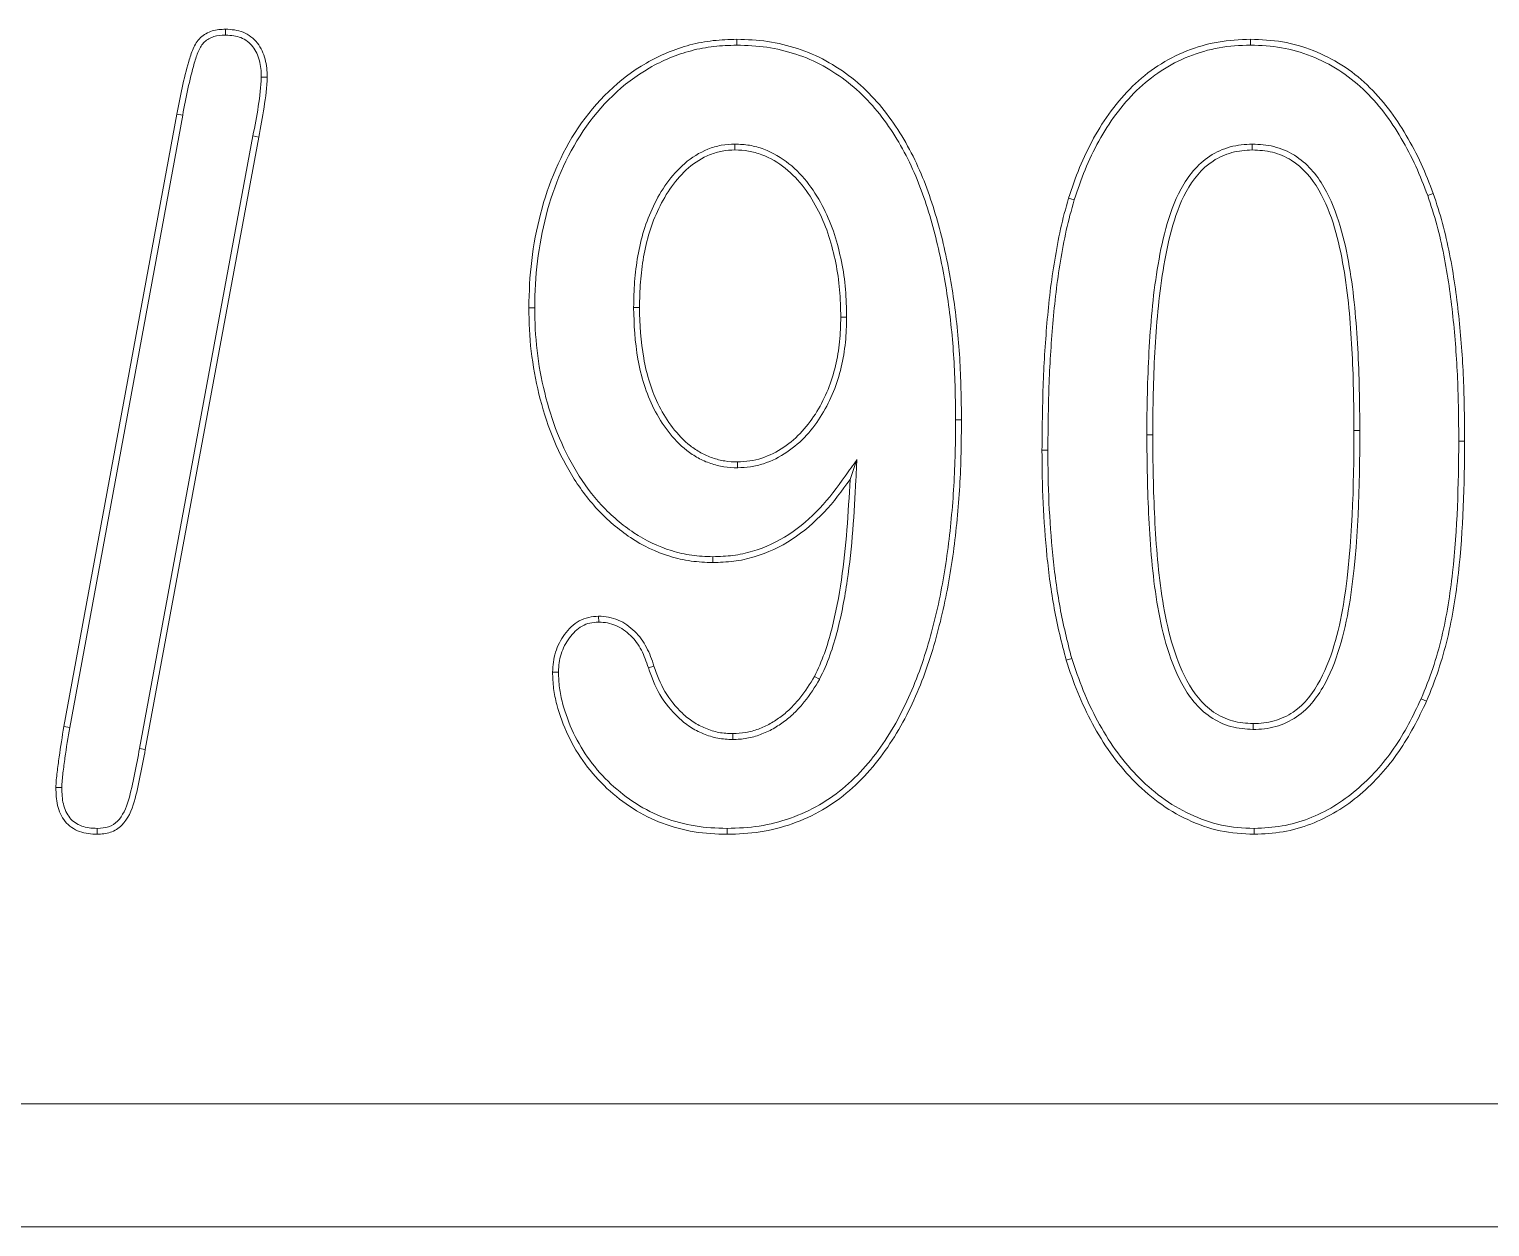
# Model space of a CAD drawing. Header units: millimetres. Extents: x 13 to 608, y 13 to 467.
# Drawn here: x 306.92 to 312.37, y 234.53 to 238.99 of the extents above; entities that cross this region are included whole.
import ezdxf

# ---------------------------------------------------------------- set-up
doc = ezdxf.new("R2010")
doc.units = ezdxf.units.MM
doc.header["$LTSCALE"] = 2.222222
doc.layers.add('Visible (ANSI)', color=7, linetype='Continuous', lineweight=9)
doc.layers.add('Visible Narrow (ANSI)', color=7, linetype='Continuous', lineweight=9)

msp = doc.modelspace()

# ---------------------------------------------------------------- linework, layer by layer
at = {"layer": 'Visible (ANSI)'}
for p, q in [((307.6564, 238.9708), (307.6564, 238.9927)), ((309.5618, 238.9333), (309.5618, 238.9552)), ((311.476, 238.9333), (311.4761, 238.9552)), ((307.7898, 238.8146), (307.8116, 238.8146)), ((307.054, 236.3946), (307.4753, 238.6763)), ((307.0756, 236.3909), (307.4968, 238.6723)), ((307.7585, 238.5948), (307.336, 236.313)), ((307.78, 238.5907), (307.3575, 236.3091)), ((309.5549, 238.5646), (309.5548, 238.5427)), ((311.4826, 238.5646), (311.4825, 238.5427)), ((310.8191, 238.3564), (310.7982, 238.3628)), ((312.1364, 238.373), (312.157, 238.3804)), ((308.8085, 237.955), (308.7866, 237.955)), ((309.1773, 237.9556), (309.1991, 237.9556)), ((309.971, 237.9197), (309.9491, 237.9198)), ((310.3773, 237.5372), (310.3991, 237.5372)), ((309.5644, 237.3583), (309.5642, 237.3802)), ((310.0094, 237.3888), (309.9837, 237.3151)), ((309.4723, 237.0271), (309.4722, 237.0052)), ((309.047, 236.7835), (309.0468, 236.8054)), ((310.8103, 236.6476), (310.7894, 236.6413)), ((308.897, 236.5974), (308.8751, 236.5974)), ((309.87, 236.5707), (309.8507, 236.581)), ((312.1123, 236.4978), (312.1324, 236.489)), ((311.4857, 236.3833), (311.4861, 236.4052)), ((307.0756, 236.3909), (307.054, 236.3946)), ((309.5466, 236.3458), (309.5466, 236.3677)), ((307.046, 236.1666), (307.0241, 236.1667)), ((307.1782, 236.0146), (307.1783, 235.9927)), ((309.5255, 236.0146), (309.5255, 235.9927)), ((311.49, 236.0146), (311.4902, 235.9927)), ((295.4366, 234.5302), (319.4366, 234.5302))]:
    msp.add_line(p, q, dxfattribs=at)
for points, knots in [([(307.4753, 238.6763), (307.4877, 238.742), (307.5004, 238.8079), (307.5239, 238.8882), (307.5287, 238.9043), (307.5422, 238.935), (307.5509, 238.9498), (307.5756, 238.9726), (307.5907, 238.981), (307.6227, 238.9911), (307.6396, 238.992), (307.6564, 238.9927)], [0, 0, 0, 0, 0.0002012992, 0.0002012992, 0.000251624, 0.000251624, 0.0003019488, 0.0003019488, 0.0003522737, 0.0003522737, 0.0004025985, 0.0004025985, 0.0004025985, 0.0004025985]), ([(307.4968, 238.6723), (307.5092, 238.7378), (307.5218, 238.8033), (307.5447, 238.8817), (307.5495, 238.8972), (307.5615, 238.9246), (307.5685, 238.9363), (307.5877, 238.954), (307.6003, 238.9611), (307.626, 238.9693), (307.6396, 238.9701), (307.6564, 238.9708)], [0, 0, 0, 0, 0.0001862665, 0.0001862665, 0.0002328441, 0.0002328441, 0.0002794216, 0.0002794216, 0.0003259992, 0.0003259992, 0.0003717448, 0.0003717448, 0.0003717448, 0.0003717448]), ([(307.6564, 238.9927), (307.6785, 238.9917), (307.7015, 238.99), (307.7429, 238.9728), (307.7612, 238.9587), (307.7892, 238.9237), (307.7982, 238.9027), (307.8097, 238.8594), (307.8111, 238.8369), (307.8116, 238.8146)], [0, 0, 0, 0, 0.0000667896, 0.0000667896, 0.0001335792, 0.0001335792, 0.0002003688, 0.0002003688, 0.0002671584, 0.0002671584, 0.0002671584, 0.0002671584]), ([(307.6564, 238.9708), (307.6782, 238.9698), (307.6972, 238.9681), (307.7306, 238.9542), (307.7464, 238.9421), (307.7698, 238.9129), (307.7776, 238.8949), (307.7879, 238.8561), (307.7892, 238.8369), (307.7898, 238.8146)], [0, 0, 0, 0, 0.000057604, 0.000057604, 0.0001160074, 0.0001160074, 0.0001744107, 0.0001744107, 0.0002322443, 0.0002322443, 0.0002322443, 0.0002322443]), ([(308.7866, 237.955), (308.7878, 238.0138), (308.79, 238.0726), (308.8047, 238.1893), (308.8152, 238.2472), (308.8597, 238.4179), (308.9054, 238.5282), (309.0367, 238.7233), (309.1228, 238.8079), (309.2755, 238.8962), (309.3302, 238.9191), (309.4156, 238.9413), (309.4446, 238.9468), (309.503, 238.9534), (309.5324, 238.9543), (309.5618, 238.9552)], [0, 0, 0, 0, 0.000174052, 0.000174052, 0.000348104, 0.000348104, 0.000696207, 0.000696207, 0.001044311, 0.001044311, 0.001218363, 0.001218363, 0.001305389, 0.001305389, 0.001392414, 0.001392414, 0.001392414, 0.001392414]), ([(309.5618, 238.9552), (309.6002, 238.9539), (309.6386, 238.9526), (309.7145, 238.9413), (309.752, 238.9323), (309.8616, 238.897), (309.9296, 238.8589), (310.0503, 238.7642), (310.102, 238.7062), (310.1892, 238.58), (310.2249, 238.5115), (310.2832, 238.3696), (310.3057, 238.2961), (310.343, 238.1473), (310.3575, 238.0719), (310.3798, 237.9201), (310.3876, 237.8437), (310.3971, 237.6906), (310.3982, 237.6139), (310.3991, 237.5372)], [0, 0, 0, 0, 0.000114826, 0.000114826, 0.000229652, 0.000229652, 0.000459304, 0.000459304, 0.000688956, 0.000688956, 0.000918607, 0.000918607, 0.001148259, 0.001148259, 0.001377911, 0.001377911, 0.001607563, 0.001607563, 0.001837215, 0.001837215, 0.001837215, 0.001837215]), ([(310.7982, 238.3628), (310.8108, 238.4012), (310.8238, 238.4396), (310.8547, 238.5144), (310.8723, 238.5509), (310.911, 238.6219), (310.933, 238.656), (310.9813, 238.7209), (311.0075, 238.752), (311.0659, 238.808), (311.0973, 238.8338), (311.1651, 238.878), (311.201, 238.8971), (311.2765, 238.9264), (311.3154, 238.938), (311.3952, 238.952), (311.4356, 238.9543), (311.4761, 238.9552)], [0, 0, 0, 0, 0.0001199974, 0.0001199974, 0.0002399947, 0.0002399947, 0.0003599921, 0.0003599921, 0.0004799895, 0.0004799895, 0.0005999869, 0.0005999869, 0.0007199842, 0.0007199842, 0.0008399816, 0.0008399816, 0.000959979, 0.000959979, 0.000959979, 0.000959979]), ([(311.4761, 238.9552), (311.5159, 238.954), (311.5559, 238.9522), (311.6345, 238.9387), (311.6729, 238.9274), (311.7845, 238.8842), (311.8525, 238.84), (311.9684, 238.7305), (312.0164, 238.6658), (312.0768, 238.5626), (312.0953, 238.5273), (312.1287, 238.4549), (312.1429, 238.4177), (312.157, 238.3804)], [0, 0, 0, 0, 0.0001184846, 0.0001184846, 0.0002369691, 0.0002369691, 0.0004739382, 0.0004739382, 0.0007109073, 0.0007109073, 0.0008293919, 0.0008293919, 0.0009478765, 0.0009478765, 0.0009478765, 0.0009478765]), ([(308.8085, 237.955), (308.8096, 238.0137), (308.8118, 238.0709), (308.8263, 238.1856), (308.8367, 238.2428), (308.8803, 238.4103), (308.9252, 238.5183), (309.0532, 238.7087), (309.1369, 238.7908), (309.2848, 238.8764), (309.3376, 238.8984), (309.4202, 238.9199), (309.4482, 238.9252), (309.5041, 238.9315), (309.5326, 238.9324), (309.5618, 238.9333)], [0, 0, 0, 0, 0.00016958, 0.00016958, 0.000339528, 0.000339528, 0.000679424, 0.000679424, 0.00101932, 0.00101932, 0.001189269, 0.001189269, 0.001274243, 0.001274243, 0.001358551, 0.001358551, 0.001358551, 0.001358551]), ([(309.5618, 238.9333), (309.6001, 238.932), (309.637, 238.9307), (309.7099, 238.9199), (309.7465, 238.9111), (309.8525, 238.877), (309.9181, 238.8401), (310.0348, 238.7485), (310.085, 238.6923), (310.1702, 238.569), (310.2052, 238.502), (310.2624, 238.3625), (310.2847, 238.29), (310.3216, 238.1427), (310.336, 238.068), (310.3581, 237.9176), (310.3658, 237.8418), (310.3752, 237.6899), (310.3764, 237.6138), (310.3773, 237.5372)], [0, 0, 0, 0, 0.000111062, 0.000111062, 0.000222793, 0.000222793, 0.000446255, 0.000446255, 0.000669716, 0.000669716, 0.000893178, 0.000893178, 0.001116639, 0.001116639, 0.0013401, 0.0013401, 0.001563562, 0.001563562, 0.001786807, 0.001786807, 0.001786807, 0.001786807]), ([(310.8191, 238.3564), (310.8317, 238.3947), (310.8444, 238.4321), (310.8746, 238.5052), (310.8919, 238.5412), (310.9298, 238.6107), (310.9511, 238.6437), (310.9983, 238.7071), (311.0236, 238.7371), (311.0801, 238.7912), (311.1104, 238.8162), (311.1759, 238.8589), (311.2101, 238.8772), (311.2832, 238.9056), (311.3205, 238.9167), (311.3975, 238.9302), (311.4358, 238.9324), (311.476, 238.9333)], [0, 0, 0, 0, 0.0001162604, 0.0001162604, 0.0002329518, 0.0002329518, 0.0003496432, 0.0003496432, 0.0004663345, 0.0004663345, 0.0005830259, 0.0005830259, 0.0006997173, 0.0006997173, 0.0008164087, 0.0008164087, 0.0009325484, 0.0009325484, 0.0009325484, 0.0009325484]), ([(311.476, 238.9333), (311.5158, 238.9321), (311.5539, 238.9304), (311.6292, 238.9174), (311.6662, 238.9065), (311.7742, 238.8648), (311.8394, 238.8223), (311.9515, 238.7164), (311.9983, 238.6534), (312.0575, 238.5523), (312.0758, 238.5174), (312.1085, 238.4466), (312.1223, 238.4103), (312.1364, 238.373)], [0, 0, 0, 0, 0.0001147927, 0.0001147927, 0.0002301389, 0.0002301389, 0.0004608314, 0.0004608314, 0.0006915239, 0.0006915239, 0.0008068701, 0.0008068701, 0.0009218341, 0.0009218341, 0.0009218341, 0.0009218341]), ([(307.7898, 238.8146), (307.7885, 238.778), (307.7843, 238.7421), (307.7727, 238.6686), (307.7657, 238.632), (307.7585, 238.5949), (307.7585, 238.5949), (307.7585, 238.5948), (307.7585, 238.5948)], [0, 0, 0, 0, 0.0001107349, 0.0001107349, 0.0002221312, 0.0002221312, 0.0002221312, 0.000222218, 0.000222218, 0.000222218, 0.000222218]), ([(307.8116, 238.8146), (307.8104, 238.7768), (307.806, 238.7393), (307.7942, 238.6648), (307.7872, 238.6278), (307.78, 238.5907)], [0, 0, 0, 0, 0.0001131163, 0.0001131163, 0.0002262326, 0.0002262326, 0.0002262326, 0.0002262326]), ([(309.5549, 238.5646), (309.5546, 238.5646), (309.5544, 238.5645), (309.5541, 238.5645), (309.5386, 238.564), (309.5209, 238.5633), (309.4866, 238.557), (309.4701, 238.552), (309.4224, 238.533), (309.3931, 238.5146), (309.3166, 238.4484), (309.2795, 238.3926), (309.2225, 238.275), (309.2041, 238.2113), (309.1875, 238.1161), (309.1833, 238.084), (309.1785, 238.0196), (309.1778, 237.9875), (309.1773, 237.956), (309.1773, 237.9558), (309.1773, 237.9557), (309.1773, 237.9556)], [0, 0, 0, 0, 0.0000008308, 0.0000008308, 0.0000008308, 0.0000498125, 0.0000498125, 0.0000987941, 0.0000987941, 0.0001967574, 0.0001967574, 0.0003926841, 0.0003926841, 0.0005886107, 0.0005886107, 0.000686574, 0.000686574, 0.0007845373, 0.0007845373, 0.0007845373, 0.000784944, 0.000784944, 0.000784944, 0.000784944]), ([(309.5548, 238.5427), (309.539, 238.5422), (309.5232, 238.5415), (309.4922, 238.5358), (309.4769, 238.5312), (309.4329, 238.5137), (309.4058, 238.4967), (309.3342, 238.4347), (309.2982, 238.3811), (309.2432, 238.2675), (309.2254, 238.2063), (309.2092, 238.113), (309.2051, 238.0816), (309.2004, 238.0187), (309.1997, 237.9871), (309.1991, 237.9556)], [0, 0, 0, 0, 0.0000471269, 0.0000471269, 0.0000942539, 0.0000942539, 0.0001885077, 0.0001885077, 0.0003770155, 0.0003770155, 0.0005655232, 0.0005655232, 0.0006597771, 0.0006597771, 0.000754031, 0.000754031, 0.000754031, 0.000754031]), ([(309.9491, 237.9198), (309.9486, 237.9537), (309.9479, 237.9877), (309.942, 238.0553), (309.9372, 238.0889), (309.9237, 238.1555), (309.9152, 238.1884), (309.8946, 238.253), (309.8817, 238.2845), (309.8355, 238.3753), (309.7956, 238.4322), (309.716, 238.4957), (309.6864, 238.5131), (309.6387, 238.5311), (309.6222, 238.5357), (309.5888, 238.5413), (309.5718, 238.542), (309.5548, 238.5427)], [0, 0, 0, 0, 0.000100423, 0.000100423, 0.000200846, 0.000200846, 0.0003012691, 0.0003012691, 0.0004016921, 0.0004016921, 0.0006025381, 0.0006025381, 0.0007029612, 0.0007029612, 0.0007531727, 0.0007531727, 0.0008033842, 0.0008033842, 0.0008033842, 0.0008033842]), ([(309.971, 237.9197), (309.971, 237.9199), (309.971, 237.92), (309.971, 237.9202), (309.9705, 237.954), (309.9698, 237.9888), (309.9637, 238.058), (309.9587, 238.0925), (309.9449, 238.1606), (309.9363, 238.1942), (309.9151, 238.2605), (309.9016, 238.2937), (309.8542, 238.3868), (309.8126, 238.4466), (309.7279, 238.5141), (309.6965, 238.5327), (309.6452, 238.552), (309.6274, 238.557), (309.5909, 238.5631), (309.5725, 238.5639), (309.5557, 238.5645), (309.5554, 238.5645), (309.5551, 238.5646), (309.5549, 238.5646)], [0, 0, 0, 0, 0.0000004293, 0.0000004293, 0.0000004293, 0.0001049096, 0.0001049096, 0.0002093899, 0.0002093899, 0.0003138702, 0.0003138702, 0.0004183505, 0.0004183505, 0.0006273111, 0.0006273111, 0.0007317914, 0.0007317914, 0.0007840315, 0.0007840315, 0.0008362717, 0.0008362717, 0.0008362717, 0.0008370908, 0.0008370908, 0.0008370908, 0.0008370908]), ([(311.4826, 238.5646), (311.4823, 238.5646), (311.4819, 238.5645), (311.4816, 238.5645), (311.4563, 238.5634), (311.4275, 238.5614), (311.3739, 238.5463), (311.3481, 238.5353), (311.2777, 238.4887), (311.2432, 238.4445), (311.1915, 238.3505), (311.1744, 238.3001), (311.1467, 238.1993), (311.137, 238.1483), (311.1119, 237.9952), (311.1036, 237.8923), (311.0921, 237.687), (311.0901, 237.5841), (311.0898, 237.4816), (311.0898, 237.4816), (311.0898, 237.4815), (311.0898, 237.4815)], [0, 0, 0, 0, 0.000001054, 0.000001054, 0.000001054, 0.000079696, 0.000079696, 0.000158338, 0.000158338, 0.000315622, 0.000315622, 0.000472906, 0.000472906, 0.00063019, 0.00063019, 0.000944757, 0.000944757, 0.001259325, 0.001259325, 0.001259325, 0.00125945, 0.00125945, 0.00125945, 0.00125945]), ([(311.4825, 238.5427), (311.4569, 238.5416), (311.4313, 238.5397), (311.3819, 238.5259), (311.358, 238.5157), (311.294, 238.4733), (311.2612, 238.4318), (311.2118, 238.3421), (311.1952, 238.2933), (311.1681, 238.1946), (311.1585, 238.1442), (311.1337, 237.9927), (311.1254, 237.8906), (311.1139, 237.6862), (311.112, 237.5839), (311.1116, 237.4815)], [0, 0, 0, 0, 0.000076298, 0.000076298, 0.000152597, 0.000152597, 0.000305193, 0.000305193, 0.00045779, 0.00045779, 0.000610386, 0.000610386, 0.000915579, 0.000915579, 0.001220772, 0.001220772, 0.001220772, 0.001220772]), ([(311.8616, 237.4974), (311.8608, 237.5989), (311.8597, 237.7005), (311.8485, 237.9032), (311.8398, 238.0046), (311.8144, 238.1547), (311.8038, 238.2045), (311.7749, 238.3018), (311.7562, 238.3495), (311.7053, 238.4375), (311.6716, 238.4775), (311.6065, 238.5176), (311.5828, 238.5279), (311.5335, 238.5401), (311.508, 238.5414), (311.4825, 238.5427)], [0, 0, 0, 0, 0.000303692, 0.000303692, 0.000607384, 0.000607384, 0.00075923, 0.00075923, 0.000911077, 0.000911077, 0.001062923, 0.001062923, 0.001138846, 0.001138846, 0.001214769, 0.001214769, 0.001214769, 0.001214769]), ([(311.8835, 237.4974), (311.8835, 237.4975), (311.8835, 237.4975), (311.8835, 237.4976), (311.8827, 237.599), (311.8816, 237.7011), (311.8703, 237.905), (311.8616, 238.0069), (311.8358, 238.159), (311.8251, 238.2095), (311.7955, 238.3093), (311.7764, 238.3584), (311.7231, 238.4505), (311.6866, 238.494), (311.6161, 238.5373), (311.5905, 238.5485), (311.5363, 238.562), (311.5089, 238.5633), (311.4836, 238.5645), (311.4833, 238.5645), (311.4829, 238.5646), (311.4826, 238.5646)], [0, 0, 0, 0, 0.000000127, 0.000000127, 0.000000127, 0.000312026, 0.000312026, 0.000623925, 0.000623925, 0.000779875, 0.000779875, 0.000935824, 0.000935824, 0.001091774, 0.001091774, 0.001169749, 0.001169749, 0.001247724, 0.001247724, 0.001247724, 0.001248768, 0.001248768, 0.001248768, 0.001248768]), ([(310.6991, 237.4247), (310.6999, 237.5036), (310.7006, 237.5824), (310.706, 237.7401), (310.7109, 237.8188), (310.7245, 237.9759), (310.7331, 238.0544), (310.753, 238.171), (310.76, 238.2098), (310.7767, 238.2869), (310.7874, 238.3249), (310.7982, 238.3628)], [0, 0, 0, 0, 0.0002366504, 0.0002366504, 0.0004733008, 0.0004733008, 0.0007099513, 0.0007099513, 0.0008282765, 0.0008282765, 0.0009466017, 0.0009466017, 0.0009466017, 0.0009466017]), ([(310.721, 237.4247), (310.7217, 237.5035), (310.7225, 237.5821), (310.7278, 237.739), (310.7327, 237.8173), (310.7463, 237.9737), (310.7548, 238.0513), (310.7745, 238.167), (310.7815, 238.2058), (310.7979, 238.2815), (310.8083, 238.3184), (310.8191, 238.3564)], [0, 0, 0, 0, 0.0002350301, 0.0002350301, 0.0004702089, 0.0004702089, 0.0007053877, 0.0007053877, 0.0008229771, 0.0008229771, 0.000940122, 0.000940122, 0.000940122, 0.000940122]), ([(312.1364, 238.373), (312.1487, 238.3362), (312.1607, 238.3001), (312.1807, 238.2263), (312.1891, 238.1888), (312.2114, 238.0754), (312.2223, 237.9989), (312.2386, 237.8451), (312.2443, 237.7679), (312.251, 237.6133), (312.2517, 237.5359), (312.2523, 237.4581)], [0, 0, 0, 0, 0.0001152456, 0.0001152456, 0.0002308838, 0.0002308838, 0.0004621602, 0.0004621602, 0.0006934366, 0.0006934366, 0.0009245853, 0.0009245853, 0.0009245853, 0.0009245853]), ([(312.157, 238.3804), (312.1694, 238.3435), (312.1816, 238.3065), (312.2019, 238.2314), (312.2105, 238.1934), (312.233, 238.0788), (312.244, 238.0017), (312.2604, 237.8469), (312.2661, 237.7693), (312.2729, 237.6138), (312.2736, 237.5359), (312.2741, 237.4581)], [0, 0, 0, 0, 0.00011651, 0.00011651, 0.00023302, 0.00023302, 0.0004660399, 0.0004660399, 0.0006990599, 0.0006990599, 0.0009320799, 0.0009320799, 0.0009320799, 0.0009320799]), ([(309.4722, 237.0052), (309.4451, 237.0062), (309.4181, 237.0073), (309.3644, 237.0147), (309.3379, 237.0206), (309.2603, 237.0447), (309.2108, 237.068), (309.1209, 237.1284), (309.0794, 237.1637), (309.0058, 237.2432), (308.9733, 237.2868), (308.9177, 237.3797), (308.8933, 237.4282), (308.8535, 237.5289), (308.8374, 237.5807), (308.8118, 237.6859), (308.8021, 237.7392), (308.7892, 237.8467), (308.7875, 237.9009), (308.7866, 237.955)], [0, 0, 0, 0, 0.00008074, 0.00008074, 0.00016148, 0.00016148, 0.00032296, 0.00032296, 0.00048444, 0.00048444, 0.00064592, 0.00064592, 0.0008074, 0.0008074, 0.00096888, 0.00096888, 0.00113036, 0.00113036, 0.00129184, 0.00129184, 0.00129184, 0.00129184]), ([(309.4723, 237.0271), (309.4454, 237.0281), (309.4195, 237.0292), (309.3686, 237.0362), (309.3433, 237.0419), (309.269, 237.065), (309.2214, 237.0872), (309.1347, 237.1455), (309.0944, 237.1797), (309.0229, 237.2569), (308.9915, 237.299), (308.937, 237.3899), (308.9132, 237.4373), (308.8743, 237.5359), (308.8584, 237.5867), (308.8332, 237.6902), (308.8237, 237.7427), (308.8111, 237.8482), (308.8094, 237.9009), (308.8085, 237.955)], [0, 0, 0, 0, 0.000077945, 0.000077945, 0.00015665, 0.00015665, 0.000314061, 0.000314061, 0.000471471, 0.000471471, 0.000628881, 0.000628881, 0.000786291, 0.000786291, 0.000943701, 0.000943701, 0.001101111, 0.001101111, 0.00125815, 0.00125815, 0.00125815, 0.00125815]), ([(309.1773, 237.9556), (309.1773, 237.9554), (309.1773, 237.9553), (309.1773, 237.9552), (309.1784, 237.8921), (309.1819, 237.8269), (309.2047, 237.7), (309.2236, 237.6362), (309.2678, 237.549), (309.2852, 237.5203), (309.3257, 237.4686), (309.3486, 237.4437), (309.3886, 237.4129), (309.4026, 237.4037), (309.4321, 237.387), (309.4483, 237.3798), (309.4806, 237.3692), (309.4964, 237.3651), (309.5305, 237.3593), (309.5481, 237.3588), (309.5636, 237.3583), (309.5639, 237.3583), (309.5642, 237.3583), (309.5644, 237.3583)], [0, 0, 0, 0, 0.0000004057, 0.0000004057, 0.0000004057, 0.000196101, 0.000196101, 0.0003917964, 0.0003917964, 0.000489644, 0.000489644, 0.0005874917, 0.0005874917, 0.0006364155, 0.0006364155, 0.0006853394, 0.0006853394, 0.0007342632, 0.0007342632, 0.000783187, 0.000783187, 0.000783187, 0.0007841064, 0.0007841064, 0.0007841064, 0.0007841064]), ([(309.1991, 237.9556), (309.2003, 237.8926), (309.2037, 237.8294), (309.226, 237.7053), (309.2441, 237.6442), (309.2869, 237.5598), (309.3032, 237.5328), (309.3421, 237.4831), (309.3637, 237.4597), (309.4011, 237.4309), (309.4143, 237.4222), (309.4418, 237.4067), (309.4562, 237.4002), (309.4862, 237.3904), (309.5016, 237.3864), (309.5326, 237.3812), (309.5484, 237.3806), (309.5642, 237.3802)], [0, 0, 0, 0, 0.0001874237, 0.0001874237, 0.0003748473, 0.0003748473, 0.0004685591, 0.0004685591, 0.000562271, 0.000562271, 0.0006091269, 0.0006091269, 0.0006559828, 0.0006559828, 0.0007028387, 0.0007028387, 0.0007496946, 0.0007496946, 0.0007496946, 0.0007496946]), ([(309.5642, 237.3802), (309.5795, 237.381), (309.5948, 237.3818), (309.625, 237.3861), (309.64, 237.3897), (309.6837, 237.404), (309.7112, 237.4179), (309.7873, 237.4693), (309.8287, 237.5162), (309.8924, 237.6207), (309.9157, 237.6781), (309.9363, 237.7676), (309.9414, 237.7978), (309.9477, 237.8586), (309.9484, 237.8892), (309.9491, 237.9198)], [0, 0, 0, 0, 0.0000453817, 0.0000453817, 0.0000907633, 0.0000907633, 0.0001815266, 0.0001815266, 0.0003630532, 0.0003630532, 0.0005445799, 0.0005445799, 0.0006353432, 0.0006353432, 0.0007261065, 0.0007261065, 0.0007261065, 0.0007261065]), ([(309.5644, 237.3583), (309.5647, 237.3583), (309.565, 237.3583), (309.5653, 237.3583), (309.5806, 237.3591), (309.5966, 237.3599), (309.6294, 237.3646), (309.6457, 237.3686), (309.6926, 237.3839), (309.722, 237.3988), (309.8024, 237.4531), (309.8462, 237.5028), (309.9123, 237.6114), (309.9366, 237.6713), (309.9579, 237.7636), (309.9631, 237.7946), (309.9696, 237.8574), (309.9703, 237.8888), (309.971, 237.9193), (309.971, 237.9195), (309.971, 237.9196), (309.971, 237.9197)], [0, 0, 0, 0, 0.0000009041, 0.0000009041, 0.0000009041, 0.0000484211, 0.0000484211, 0.0000959381, 0.0000959381, 0.0001909721, 0.0001909721, 0.00038104, 0.00038104, 0.000571108, 0.000571108, 0.0006661419, 0.0006661419, 0.0007611759, 0.0007611759, 0.0007611759, 0.0007616092, 0.0007616092, 0.0007616092, 0.0007616092]), ([(310.3991, 237.5372), (310.3984, 237.4548), (310.3974, 237.3723), (310.3874, 237.2077), (310.3797, 237.1256), (310.3578, 236.9621), (310.3431, 236.8809), (310.3047, 236.7205), (310.2816, 236.6411), (310.2216, 236.4875), (310.1856, 236.4128), (310.0966, 236.274), (310.0442, 236.2091), (309.9188, 236.1019), (309.8465, 236.0594), (309.7297, 236.0186), (309.6895, 236.0083), (309.608, 235.9954), (309.5668, 235.994), (309.5255, 235.9927)], [0, 0, 0, 0, 0.000246517, 0.000246517, 0.000493034, 0.000493034, 0.000739551, 0.000739551, 0.000986068, 0.000986068, 0.001232586, 0.001232586, 0.001479103, 0.001479103, 0.00172562, 0.00172562, 0.001848878, 0.001848878, 0.001972137, 0.001972137, 0.001972137, 0.001972137]), ([(310.3773, 237.5372), (310.3766, 237.4547), (310.3756, 237.373), (310.3656, 237.2096), (310.3579, 237.1278), (310.3362, 236.9657), (310.3216, 236.8852), (310.2836, 236.7264), (310.2608, 236.6479), (310.2017, 236.4967), (310.1663, 236.4232), (310.0791, 236.2873), (310.0282, 236.2242), (309.9064, 236.12), (309.8368, 236.0792), (309.7237, 236.0397), (309.6847, 236.0296), (309.6063, 236.0173), (309.5667, 236.0158), (309.5255, 236.0146)], [0, 0, 0, 0, 0.000242101, 0.000242101, 0.00048442, 0.00048442, 0.000726739, 0.000726739, 0.000969058, 0.000969058, 0.001211377, 0.001211377, 0.001453696, 0.001453696, 0.001696016, 0.001696016, 0.001817175, 0.001817175, 0.001937674, 0.001937674, 0.001937674, 0.001937674]), ([(311.4857, 236.3833), (311.486, 236.3833), (311.4863, 236.3833), (311.4866, 236.3833), (311.513, 236.3839), (311.5426, 236.3864), (311.5974, 236.4021), (311.6237, 236.4139), (311.6954, 236.4627), (311.7293, 236.509), (311.7812, 236.6057), (311.7992, 236.6569), (311.8286, 236.76), (311.8393, 236.8127), (311.8788, 237.0759), (311.8829, 237.2866), (311.8835, 237.4973), (311.8835, 237.4973), (311.8835, 237.4974), (311.8835, 237.4974)], [0, 0, 0, 0, 0.000000951, 0.000000951, 0.000000951, 0.000081736, 0.000081736, 0.000162521, 0.000162521, 0.000324091, 0.000324091, 0.000485661, 0.000485661, 0.000647231, 0.000647231, 0.001293511, 0.001293511, 0.001293511, 0.001293637, 0.001293637, 0.001293637, 0.001293637]), ([(311.4861, 236.4052), (311.5123, 236.4058), (311.5387, 236.4081), (311.5893, 236.4225), (311.6135, 236.4334), (311.6787, 236.4778), (311.7111, 236.5213), (311.7608, 236.614), (311.7784, 236.6639), (311.8073, 236.765), (311.8177, 236.8166), (311.8567, 237.0764), (311.861, 237.2875), (311.8616, 237.4974)], [0, 0, 0, 0, 0.000078589, 0.000078589, 0.000157179, 0.000157179, 0.000314357, 0.000314357, 0.000471536, 0.000471536, 0.000628714, 0.000628714, 0.001257428, 0.001257428, 0.001257428, 0.001257428]), ([(311.0898, 237.4815), (311.0898, 237.4815), (311.0898, 237.4814), (311.0898, 237.4814), (311.0906, 237.3778), (311.092, 237.2737), (311.1027, 237.0659), (311.1108, 236.9618), (311.1358, 236.8064), (311.1464, 236.7548), (311.1757, 236.653), (311.1941, 236.6027), (311.2454, 236.5076), (311.2797, 236.4616), (311.3498, 236.4141), (311.3759, 236.4017), (311.4308, 236.3867), (311.459, 236.3849), (311.4847, 236.3833), (311.485, 236.3833), (311.4853, 236.3833), (311.4857, 236.3833)], [0, 0, 0, 0, 0.000000125, 0.000000125, 0.000000125, 0.000318463, 0.000318463, 0.000636801, 0.000636801, 0.00079597, 0.00079597, 0.000955139, 0.000955139, 0.001114309, 0.001114309, 0.001193893, 0.001193893, 0.001273478, 0.001273478, 0.001273478, 0.001274439, 0.001274439, 0.001274439, 0.001274439]), ([(311.1116, 237.4815), (311.1124, 237.378), (311.1138, 237.2744), (311.1245, 237.0674), (311.1326, 236.964), (311.1573, 236.8105), (311.1677, 236.7597), (311.1964, 236.6601), (311.2144, 236.6112), (311.2636, 236.5199), (311.2957, 236.4772), (311.3602, 236.4335), (311.3841, 236.4222), (311.4341, 236.4085), (311.4601, 236.4068), (311.4861, 236.4052)], [0, 0, 0, 0, 0.000310195, 0.000310195, 0.00062039, 0.00062039, 0.000775487, 0.000775487, 0.000930585, 0.000930585, 0.001085682, 0.001085682, 0.001163231, 0.001163231, 0.00124078, 0.00124078, 0.00124078, 0.00124078]), ([(312.2523, 237.4581), (312.2515, 237.2942), (312.2472, 237.1302), (312.2201, 236.8871), (312.2077, 236.8067), (312.1792, 236.6885), (312.1683, 236.6494), (312.1427, 236.573), (312.1277, 236.5358), (312.1123, 236.4978)], [0, 0, 0, 0, 0.0004893751, 0.0004893751, 0.0007341268, 0.0007341268, 0.0008565027, 0.0008565027, 0.000978243, 0.000978243, 0.000978243, 0.000978243]), ([(312.2741, 237.4581), (312.2733, 237.2938), (312.2691, 237.1291), (312.2418, 236.8841), (312.2293, 236.8027), (312.2003, 236.6828), (312.1892, 236.6431), (312.1632, 236.5652), (312.1478, 236.5271), (312.1324, 236.489)], [0, 0, 0, 0, 0.0004938458, 0.0004938458, 0.0007407687, 0.0007407687, 0.0008642301, 0.0008642301, 0.0009876916, 0.0009876916, 0.0009876916, 0.0009876916]), ([(310.0094, 237.3888), (309.9949, 237.3685), (309.9804, 237.3482), (309.9659, 237.3278), (309.9357, 237.2854), (309.9057, 237.2446), (309.8361, 237.1711), (309.7976, 237.1379), (309.7138, 237.083), (309.6681, 237.0616), (309.5963, 237.0403), (309.5719, 237.035), (309.5231, 237.0288), (309.4981, 237.0279), (309.4723, 237.0271)], [0, 0, 0, 0, 0.0000728104, 0.0000728104, 0.0000728104, 0.0002248024, 0.0002248024, 0.0003767944, 0.0003767944, 0.0005287864, 0.0005287864, 0.0006047824, 0.0006047824, 0.0006800146, 0.0006800146, 0.0006800146, 0.0006800146]), ([(309.87, 236.5707), (309.8701, 236.5709), (309.8703, 236.5711), (309.8704, 236.5713), (309.884, 236.5993), (309.8981, 236.6292), (309.9196, 236.6901), (309.9284, 236.7206), (309.9526, 236.8129), (309.9641, 236.8754), (309.9915, 237.063), (309.9992, 237.189), (310.0056, 237.314), (310.0068, 237.339), (310.0081, 237.3639), (310.0094, 237.3888)], [0, 0, 0, 0, 0.000000736, 0.000000736, 0.000000736, 0.0000950523, 0.0000950523, 0.0001893686, 0.0001893686, 0.0003780012, 0.0003780012, 0.0007552665, 0.0007552665, 0.0007552665, 0.000830469, 0.000830469, 0.000830469, 0.000830469]), ([(310.7894, 236.6413), (310.7721, 236.705), (310.7568, 236.7691), (310.733, 236.8988), (310.7242, 236.9642), (310.7112, 237.0954), (310.7064, 237.1612), (310.7002, 237.2929), (310.6995, 237.3588), (310.6991, 237.4247)], [0, 0, 0, 0, 0.0001974988, 0.0001974988, 0.0003949977, 0.0003949977, 0.0005924965, 0.0005924965, 0.0007899954, 0.0007899954, 0.0007899954, 0.0007899954]), ([(310.8103, 236.6476), (310.7932, 236.7109), (310.7782, 236.7738), (310.7546, 236.9022), (310.746, 236.9668), (310.733, 237.0971), (310.7282, 237.1626), (310.722, 237.2934), (310.7213, 237.3588), (310.721, 237.4247)], [0, 0, 0, 0, 0.0001954727, 0.0001954727, 0.0003915436, 0.0003915436, 0.0005876145, 0.0005876145, 0.0007835372, 0.0007835372, 0.0007835372, 0.0007835372]), ([(309.9837, 237.3151), (309.9535, 237.2728), (309.9226, 237.2306), (309.851, 237.155), (309.8112, 237.1207), (309.7241, 237.0636), (309.6765, 237.0413), (309.6015, 237.019), (309.5759, 237.0134), (309.5243, 237.0069), (309.4983, 237.006), (309.4722, 237.0052)], [0, 0, 0, 0, 0.0001545744, 0.0001545744, 0.0003091489, 0.0003091489, 0.0004637233, 0.0004637233, 0.0005410106, 0.0005410106, 0.0006182978, 0.0006182978, 0.0006182978, 0.0006182978]), ([(309.8507, 236.581), (309.8645, 236.6091), (309.8778, 236.6375), (309.8987, 236.6965), (309.9074, 236.7266), (309.9311, 236.8175), (309.9426, 236.8791), (309.9697, 237.065), (309.9774, 237.1902), (309.9837, 237.3151)], [0, 0, 0, 0, 0.000093334, 0.000093334, 0.000186668, 0.000186668, 0.000373336, 0.000373336, 0.0007466719, 0.0007466719, 0.0007466719, 0.0007466719]), ([(308.8751, 236.5974), (308.8761, 236.6223), (308.8787, 236.6472), (308.8941, 236.6948), (308.9054, 236.7173), (308.9349, 236.7576), (308.9528, 236.7757), (308.9857, 236.7937), (308.9976, 236.7983), (309.0219, 236.8037), (309.0343, 236.8045), (309.0468, 236.8054)], [0, 0, 0, 0, 0.0000737252, 0.0000737252, 0.0001474503, 0.0001474503, 0.0002211755, 0.0002211755, 0.0002580381, 0.0002580381, 0.0002949007, 0.0002949007, 0.0002949007, 0.0002949007]), ([(308.897, 236.5974), (308.898, 236.6222), (308.9002, 236.6426), (308.9143, 236.6861), (308.9243, 236.7061), (308.9513, 236.7429), (308.9668, 236.7584), (308.9945, 236.7736), (309.0044, 236.7774), (309.0242, 236.7818), (309.035, 236.7827), (309.047, 236.7835)], [0, 0, 0, 0, 0.0000651727, 0.0000651727, 0.0001310807, 0.0001310807, 0.0001969888, 0.0001969888, 0.0002299428, 0.0002299428, 0.0002618024, 0.0002618024, 0.0002618024, 0.0002618024]), ([(309.0468, 236.8054), (309.0593, 236.8048), (309.0718, 236.8042), (309.0962, 236.7993), (309.1081, 236.7954), (309.1311, 236.7858), (309.1421, 236.7799), (309.1626, 236.7656), (309.1722, 236.7575), (309.199, 236.7314), (309.2137, 236.7109), (309.237, 236.6669), (309.2452, 236.6432), (309.2531, 236.6196)], [0, 0, 0, 0, 0.0000371224, 0.0000371224, 0.0000742449, 0.0000742449, 0.0001113673, 0.0001113673, 0.0001484897, 0.0001484897, 0.0002227346, 0.0002227346, 0.0002969794, 0.0002969794, 0.0002969794, 0.0002969794]), ([(309.047, 236.7835), (309.0592, 236.7829), (309.0697, 236.7823), (309.0901, 236.7782), (309.1009, 236.7747), (309.1215, 236.7661), (309.1308, 236.7611), (309.1489, 236.7485), (309.1577, 236.741), (309.1821, 236.7174), (309.1952, 236.699), (309.2168, 236.6583), (309.2244, 236.6365), (309.2323, 236.6127), (309.2323, 236.6127), (309.2323, 236.6127), (309.2323, 236.6127)], [0, 0, 0, 0, 0.0000327636, 0.0000327636, 0.0000666448, 0.0000666448, 0.0001005261, 0.0001005261, 0.0001344073, 0.0001344073, 0.0002021698, 0.0002021698, 0.0002699323, 0.0002699323, 0.0002699323, 0.0002699753, 0.0002699753, 0.0002699753, 0.0002699753]), ([(309.2323, 236.6127), (309.2323, 236.6127), (309.2323, 236.6127), (309.2323, 236.6126), (309.2433, 236.58), (309.2567, 236.5448), (309.2941, 236.482), (309.3171, 236.4529), (309.3574, 236.4154), (309.3717, 236.4037), (309.4031, 236.383), (309.4201, 236.3745), (309.4542, 236.3605), (309.4719, 236.3545), (309.5098, 236.3472), (309.5285, 236.3465), (309.5457, 236.3458), (309.546, 236.3458), (309.5463, 236.3458), (309.5466, 236.3458)], [0, 0, 0, 0, 0.0000000512, 0.0000000512, 0.0000000512, 0.0001090032, 0.0001090032, 0.0002179552, 0.0002179552, 0.0002724312, 0.0002724312, 0.0003269073, 0.0003269073, 0.0003813833, 0.0003813833, 0.0004358593, 0.0004358593, 0.0004358593, 0.0004368142, 0.0004368142, 0.0004368142, 0.0004368142]), ([(309.2531, 236.6196), (309.2641, 236.5869), (309.2764, 236.5544), (309.3119, 236.4949), (309.3335, 236.4675), (309.3716, 236.4321), (309.385, 236.4211), (309.4139, 236.4021), (309.4294, 236.3943), (309.4615, 236.3812), (309.4781, 236.3756), (309.5119, 236.3691), (309.5293, 236.3684), (309.5466, 236.3677)], [0, 0, 0, 0, 0.0001024779, 0.0001024779, 0.0002049558, 0.0002049558, 0.0002561947, 0.0002561947, 0.0003074337, 0.0003074337, 0.0003586726, 0.0003586726, 0.0004099116, 0.0004099116, 0.0004099116, 0.0004099116]), ([(311.4902, 235.9927), (311.4475, 235.9941), (311.4047, 235.9968), (311.3212, 236.0149), (311.2808, 236.0296), (311.1644, 236.083), (311.0955, 236.136), (310.9769, 236.259), (310.9274, 236.3296), (310.8669, 236.4425), (310.8486, 236.4812), (310.8164, 236.5603), (310.8028, 236.6008), (310.7894, 236.6413)], [0, 0, 0, 0, 0.000126987, 0.000126987, 0.000253974, 0.000253974, 0.000507949, 0.000507949, 0.000761923, 0.000761923, 0.00088891, 0.00088891, 0.001015898, 0.001015898, 0.001015898, 0.001015898]), ([(311.49, 236.0146), (311.4477, 236.016), (311.4073, 236.0186), (311.3276, 236.0359), (311.2887, 236.05), (311.176, 236.1018), (311.1096, 236.1528), (310.9942, 236.2726), (310.9459, 236.3414), (310.8865, 236.4521), (310.8685, 236.4901), (310.8371, 236.5676), (310.8237, 236.6072), (310.8103, 236.6476)], [0, 0, 0, 0, 0.0001228489, 0.0001228489, 0.0002465564, 0.0002465564, 0.0004939714, 0.0004939714, 0.0007413864, 0.0007413864, 0.0008650939, 0.0008650939, 0.000988219, 0.000988219, 0.000988219, 0.000988219]), ([(309.5255, 235.9927), (309.4846, 235.9939), (309.4436, 235.9955), (309.3628, 236.009), (309.323, 236.0196), (309.2078, 236.0621), (309.1381, 236.1083), (309.0179, 236.2196), (308.9685, 236.2867), (308.9161, 236.3979), (308.9017, 236.4363), (308.8858, 236.4957), (308.8816, 236.5158), (308.8768, 236.5564), (308.8759, 236.5769), (308.8751, 236.5974)], [0, 0, 0, 0, 0.0001223338, 0.0001223338, 0.0002446677, 0.0002446677, 0.0004893353, 0.0004893353, 0.000734003, 0.000734003, 0.0008563368, 0.0008563368, 0.0009175037, 0.0009175037, 0.0009786706, 0.0009786706, 0.0009786706, 0.0009786706]), ([(309.5255, 236.0146), (309.4846, 236.0158), (309.4455, 236.0173), (309.3679, 236.0303), (309.3291, 236.0406), (309.2182, 236.0816), (309.1511, 236.1262), (309.0347, 236.2338), (308.9872, 236.2984), (308.9365, 236.406), (308.9224, 236.4435), (308.9071, 236.5006), (308.9032, 236.5195), (308.8987, 236.5576), (308.8978, 236.5772), (308.897, 236.5974)], [0, 0, 0, 0, 0.0001167611, 0.0001167611, 0.0002341658, 0.0002341658, 0.0004689752, 0.0004689752, 0.0007037846, 0.0007037846, 0.0008211893, 0.0008211893, 0.0008798917, 0.0008798917, 0.0009377797, 0.0009377797, 0.0009377797, 0.0009377797]), ([(309.5466, 236.3677), (309.5629, 236.3684), (309.5792, 236.3691), (309.6111, 236.3748), (309.6268, 236.3795), (309.6574, 236.3905), (309.6723, 236.3972), (309.7005, 236.4133), (309.714, 236.4224), (309.7401, 236.4419), (309.7525, 236.4524), (309.7754, 236.4753), (309.7862, 236.4876), (309.8173, 236.5252), (309.8345, 236.5527), (309.8507, 236.581)], [0, 0, 0, 0, 0.0000482479, 0.0000482479, 0.0000964958, 0.0000964958, 0.0001447437, 0.0001447437, 0.0001929916, 0.0001929916, 0.0002412395, 0.0002412395, 0.0002894873, 0.0002894873, 0.0003859831, 0.0003859831, 0.0003859831, 0.0003859831]), ([(309.5466, 236.3458), (309.547, 236.3458), (309.5473, 236.3458), (309.5476, 236.3458), (309.5637, 236.3465), (309.5813, 236.3473), (309.6166, 236.3536), (309.6332, 236.3585), (309.6658, 236.3703), (309.6821, 236.3776), (309.7124, 236.3949), (309.7264, 236.4044), (309.7538, 236.4248), (309.7672, 236.4362), (309.7916, 236.4606), (309.8026, 236.4732), (309.8349, 236.5122), (309.8536, 236.542), (309.8697, 236.5701), (309.8698, 236.5703), (309.8699, 236.5705), (309.87, 236.5707)], [0, 0, 0, 0, 0.0000009586, 0.0000009586, 0.0000009586, 0.000052134, 0.000052134, 0.0001033094, 0.0001033094, 0.0001544848, 0.0001544848, 0.0002056602, 0.0002056602, 0.0002568356, 0.0002568356, 0.000308011, 0.000308011, 0.0004103618, 0.0004103618, 0.0004103618, 0.0004111305, 0.0004111305, 0.0004111305, 0.0004111305]), ([(312.1123, 236.4978), (312.0816, 236.4332), (312.0504, 236.3706), (311.9706, 236.2557), (311.9238, 236.2029), (311.8175, 236.113), (311.7576, 236.0762), (311.6608, 236.0389), (311.6274, 236.0294), (311.5602, 236.018), (311.5257, 236.0163), (311.49, 236.0146)], [0, 0, 0, 0, 0.0002062675, 0.0002062675, 0.0004131508, 0.0004131508, 0.0006200341, 0.0006200341, 0.0007234758, 0.0007234758, 0.0008260645, 0.0008260645, 0.0008260645, 0.0008260645]), ([(312.1324, 236.489), (312.1016, 236.4242), (312.0694, 236.3597), (311.9876, 236.2418), (311.9396, 236.1876), (311.83, 236.0949), (311.768, 236.0567), (311.6674, 236.018), (311.6327, 236.0081), (311.562, 235.9961), (311.5261, 235.9944), (311.4902, 235.9927)], [0, 0, 0, 0, 0.0002127015, 0.0002127015, 0.000425403, 0.000425403, 0.0006381045, 0.0006381045, 0.0007444552, 0.0007444552, 0.000850806, 0.000850806, 0.000850806, 0.000850806]), ([(307.0241, 236.1667), (307.0249, 236.1859), (307.0263, 236.205), (307.0312, 236.243), (307.0336, 236.262), (307.0419, 236.3189), (307.0477, 236.3568), (307.054, 236.3946)], [0, 0, 0, 0, 0.0000574488, 0.0000574488, 0.0001148977, 0.0001148977, 0.0002297953, 0.0002297953, 0.0002297953, 0.0002297953]), ([(307.046, 236.1666), (307.0468, 236.1855), (307.0481, 236.2028), (307.0529, 236.2398), (307.0553, 236.2593), (307.0634, 236.3149), (307.0694, 236.3539), (307.0756, 236.3909)], [0, 0, 0, 0, 0.0000560254, 0.0000560254, 0.0001127978, 0.0001127978, 0.0002261493, 0.0002261493, 0.0002261493, 0.0002261493]), ([(307.336, 236.313), (307.336, 236.313), (307.336, 236.313), (307.336, 236.313), (307.3301, 236.2801), (307.3238, 236.2484), (307.3099, 236.1831), (307.3039, 236.1503), (307.286, 236.0899), (307.2732, 236.0613), (307.2443, 236.032), (307.2333, 236.0252), (307.2077, 236.0165), (307.1946, 236.0153), (307.1782, 236.0146)], [0, 0, 0, 0, 0.0000000475, 0.0000000475, 0.0000000475, 0.0000925485, 0.0000925485, 0.0001850494, 0.0001850494, 0.0002775503, 0.0002775503, 0.0003238008, 0.0003238008, 0.0003691836, 0.0003691836, 0.0003691836, 0.0003691836]), ([(307.3575, 236.3091), (307.3516, 236.2763), (307.3452, 236.2437), (307.3382, 236.2112), (307.3313, 236.1786), (307.3254, 236.1458), (307.316, 236.1139), (307.3065, 236.082), (307.2929, 236.0501), (307.2695, 236.0264), (307.2577, 236.0145), (307.2432, 236.0055), (307.2274, 236.0001), (307.2117, 235.9947), (307.1948, 235.9934), (307.1783, 235.9927)], [0.0000000051, 0.0000000051, 0.0000000051, 0.0000000051, 0.0000997689, 0.0000997689, 0.0000997689, 0.0001995378, 0.0001995378, 0.0001995378, 0.0002993066, 0.0002993066, 0.0002993066, 0.0003491911, 0.0003491911, 0.0003491911, 0.0003990755, 0.0003990755, 0.0003990755, 0.0003990755]), ([(307.1783, 235.9927), (307.1562, 235.9936), (307.1337, 235.9955), (307.0919, 236.0107), (307.0727, 236.0234), (307.045, 236.0581), (307.0359, 236.079), (307.0257, 236.1222), (307.0248, 236.1446), (307.0241, 236.1667)], [0, 0, 0, 0, 0.0000663494, 0.0000663494, 0.0001326989, 0.0001326989, 0.0001990483, 0.0001990483, 0.0002653978, 0.0002653978, 0.0002653978, 0.0002653978]), ([(307.1782, 236.0146), (307.1564, 236.0155), (307.1378, 236.0172), (307.1025, 236.0301), (307.0871, 236.0404), (307.0647, 236.0684), (307.0566, 236.0866), (307.0476, 236.1245), (307.0467, 236.1447), (307.046, 236.1666)], [0, 0, 0, 0, 0.0000572188, 0.0000572188, 0.0001152596, 0.0001152596, 0.0001733003, 0.0001733003, 0.0002306752, 0.0002306752, 0.0002306752, 0.0002306752])]:
    msp.add_open_spline(points, degree=3, knots=knots, dxfattribs=at)
at = {"layer": 'Visible Narrow (ANSI)'}
for p, q in [((307.4968, 238.6723), (307.4753, 238.6763)), ((307.7585, 238.5948), (307.78, 238.5907)), ((311.8835, 237.4974), (311.8616, 237.4974)), ((311.0898, 237.4815), (311.1116, 237.4815)), ((312.2523, 237.4581), (312.2741, 237.4581)), ((310.721, 237.4247), (310.6991, 237.4247)), ((309.2323, 236.6127), (309.2531, 236.6196)), ((307.336, 236.313), (307.3575, 236.3091)), ((295.4366, 234.9884), (319.4366, 234.9884))]:
    msp.add_line(p, q, dxfattribs=at)

doc.saveas('drawing.dxf')
